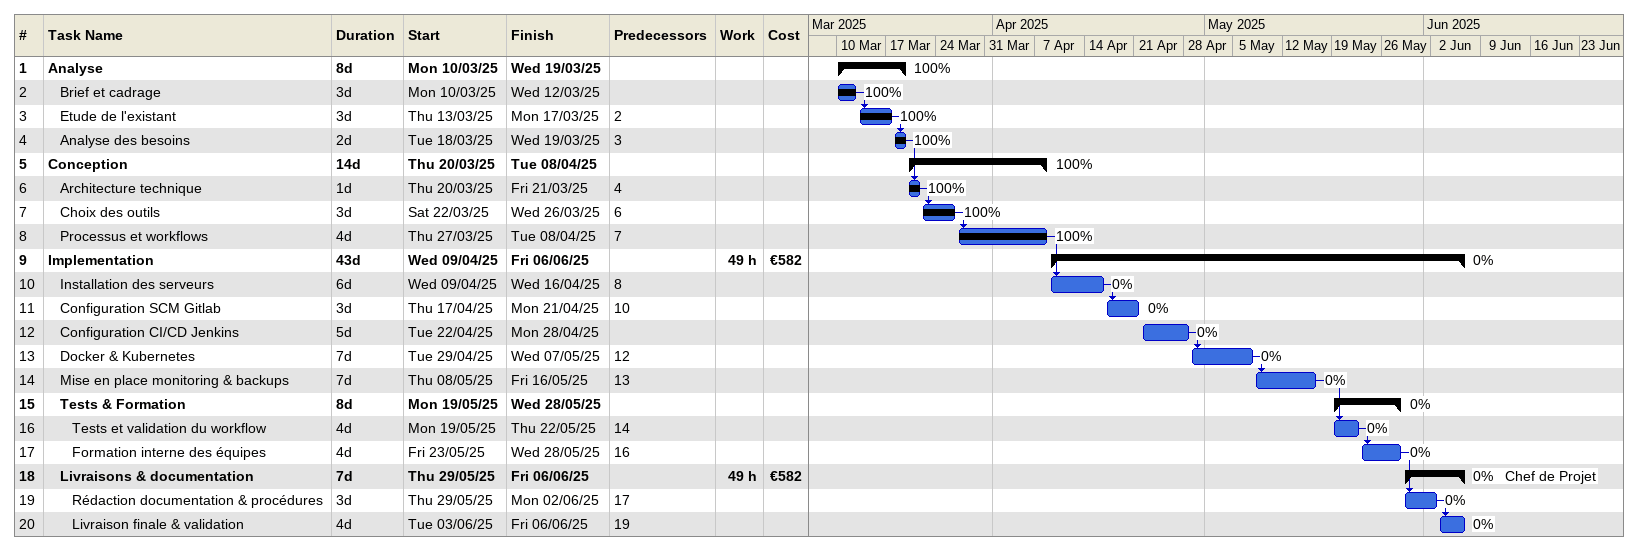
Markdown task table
| ID | Level | Task | Duration | Start | Finish | Predecessors | Resources | % complete | Work (h) | Cost (€) |
|---|---|---|---|---|---|---|---|---|---|---|
| 1 | 1 | **Analyse** | 8d | 2025-03-10 | 2025-03-19 |  |  | 100 |  |  |
| 2 | 2 | Brief et cadrage | 3d | 2025-03-10 | 2025-03-12 |  |  | 100 |  |  |
| 3 | 2 | Etude de l'existant | 3d | 2025-03-13 | 2025-03-17 | 2 |  | 100 |  |  |
| 4 | 2 | Analyse des besoins | 2d | 2025-03-18 | 2025-03-19 | 3 |  | 100 |  |  |
| 5 | 1 | **Conception** | 14d | 2025-03-20 | 2025-04-08 |  |  | 100 |  |  |
| 6 | 2 | Architecture technique | 1d | 2025-03-20 | 2025-03-21 | 4 |  | 100 |  |  |
| 7 | 2 | Choix des outils | 3d | 2025-03-22 | 2025-03-26 | 6 |  | 100 |  |  |
| 8 | 2 | Processus et workflows | 4d | 2025-03-27 | 2025-04-08 | 7 |  | 100 |  |  |
| 9 | 1 | **Implementation** | 43d | 2025-04-09 | 2025-06-06 |  |  | 0 | 49 | 582 |
| 10 | 2 | Installation des serveurs | 6d | 2025-04-09 | 2025-04-16 | 8 |  | 0 |  |  |
| 11 | 2 | Configuration SCM Gitlab | 3d | 2025-04-17 | 2025-04-21 | 10 |  | 0 |  |  |
| 12 | 2 | Configuration CI/CD Jenkins | 5d | 2025-04-22 | 2025-04-28 |  |  | 0 |  |  |
| 13 | 2 | Docker & Kubernetes | 7d | 2025-04-29 | 2025-05-07 | 12 |  | 0 |  |  |
| 14 | 2 | Mise en place monitoring & backups | 7d | 2025-05-08 | 2025-05-16 | 13 |  | 0 |  |  |
| 15 | 2 | **Tests & Formation** | 8d | 2025-05-19 | 2025-05-28 |  |  | 0 |  |  |
| 16 | 3 | Tests et validation du workflow | 4d | 2025-05-19 | 2025-05-22 | 14 |  | 0 |  |  |
| 17 | 3 | Formation interne des équipes | 4d | 2025-05-23 | 2025-05-28 | 16 |  | 0 |  |  |
| 18 | 2 | **Livraisons & documentation** | 7d | 2025-05-29 | 2025-06-06 |  | Chef de Projet | 0 | 49 | 582 |
| 19 | 3 | Rédaction documentation & procédures | 3d | 2025-05-29 | 2025-06-02 | 17 |  | 0 |  |  |
| 20 | 3 | Livraison finale & validation | 4d | 2025-06-03 | 2025-06-06 | 19 |  | 0 |  |  |
